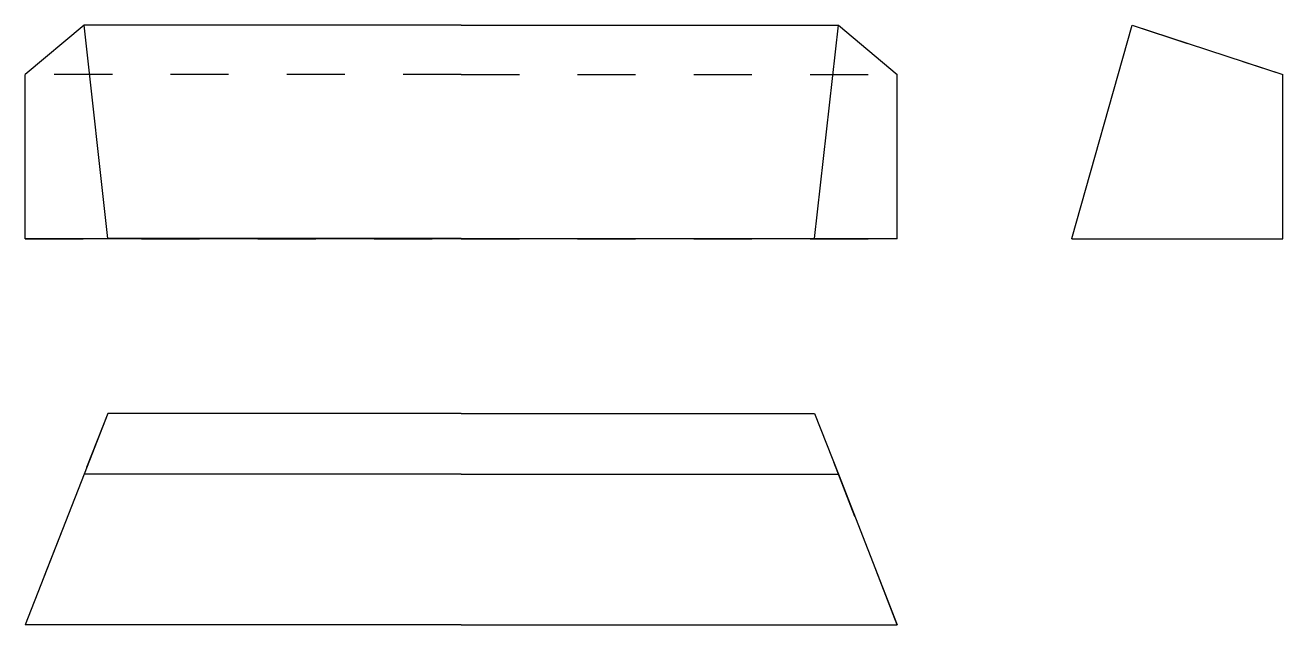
# Model space of a CAD drawing. Extents: x 0 to 2.16, y 0 to 1.03.
import ezdxf

# ---------------------------------------------------------------- set-up
doc = ezdxf.new("R2010")
doc.units = 0
doc.linetypes.add('HIDDEN', pattern=[0.075, 0.050025, -0.024975])
for name, color, linetype in [('FRONT', 7, 'CONTINUOUS'), ('FRONT_HID', 7, 'HIDDEN'), ('LEFT', 7, 'CONTINUOUS'), ('LEFT_HID', 7, 'HIDDEN'), ('TOP', 7, 'CONTINUOUS'), ('TOP_HID', 7, 'HIDDEN')]:
    doc.layers.add(name, color=color, linetype=linetype)

msp = doc.modelspace()

# ---------------------------------------------------------------- linework, layer by layer
at = {"layer": 'FRONT'}
for p, q in [((0.101334, 1.030345), (0, 0.945313)), ((0.75, 1.030345), (0.101334, 1.030345)), ((0.142105, 0.663737), (0.101334, 1.030345)), ((0.75, 1.030345), (1.398666, 1.030345)), ((1.357895, 0.663737), (1.398666, 1.030345)), ((1.398666, 1.030345), (1.5, 0.945313)), ((0, 0.663158), (0, 0.945313)), ((1.5, 0.663158), (1.5, 0.945313)), ((0.142105, 0.663158), (0, 0.663158)), ((0.142105, 0.663158), (0.142105, 0.663737)), ((0.75, 0.663737), (0.142105, 0.663737)), ((0.75, 0.663158), (0.142105, 0.663158)), ((0.75, 0.663737), (1.357895, 0.663737)), ((1.357895, 0.663158), (0.75, 0.663158)), ((1.357895, 0.663158), (1.357895, 0.663737)), ((1.5, 0.663158), (1.357895, 0.663158))]:
    msp.add_line(p, q, dxfattribs=at)
at = {"layer": 'FRONT_HID', "linetype": 'HIDDEN'}
for p, q in [((0.75, 0.945313), (0, 0.945313)), ((0.75, 0.945313), (1.5, 0.945313)), ((0, 0.663158), (0.75, 0.663158)), ((0.75, 0.663158), (1.5, 0.663158))]:
    msp.add_line(p, q, dxfattribs=at)
at = {"layer": 'LEFT'}
for p, q in [((1.8, 0.663737), (1.904194, 1.030345)), ((1.904194, 1.030345), (2.163158, 0.945313)), ((2.163158, 0.663158), (2.163158, 0.945313)), ((1.8, 0.663158), (1.8, 0.663737)), ((1.8, 0.663158), (2.163158, 0.663158))]:
    msp.add_line(p, q, dxfattribs=at)
at = {"layer": 'LEFT_HID', "linetype": 'HIDDEN'}
msp.add_line((1.904194, 1.030345), (2.163158, 0.945313), dxfattribs=at)
msp.add_line((1.904194, 1.030345), (2.163158, 0.945313), dxfattribs=at)
at = {"layer": 'TOP'}
for p, q in [((0.142105, 0.363158), (0.101334, 0.258964)), ((0.75, 0.363158), (0.142105, 0.363158)), ((0.75, 0.363158), (1.357895, 0.363158)), ((1.357895, 0.363158), (1.398666, 0.258964)), ((0.101334, 0.258964), (0, 0)), ((0.75, 0.258964), (0.101334, 0.258964)), ((0.75, 0.258964), (1.398666, 0.258964)), ((1.398666, 0.258964), (1.5, 0)), ((0.75, 0), (0, 0)), ((0.75, 0), (1.5, 0))]:
    msp.add_line(p, q, dxfattribs=at)
at = {"layer": 'TOP_HID', "linetype": 'HIDDEN'}
for p, q in [((0.142105, 0.363158), (0, 0)), ((1.5, 0), (1.357895, 0.363158))]:
    msp.add_line(p, q, dxfattribs=at)

doc.saveas('drawing.dxf')
